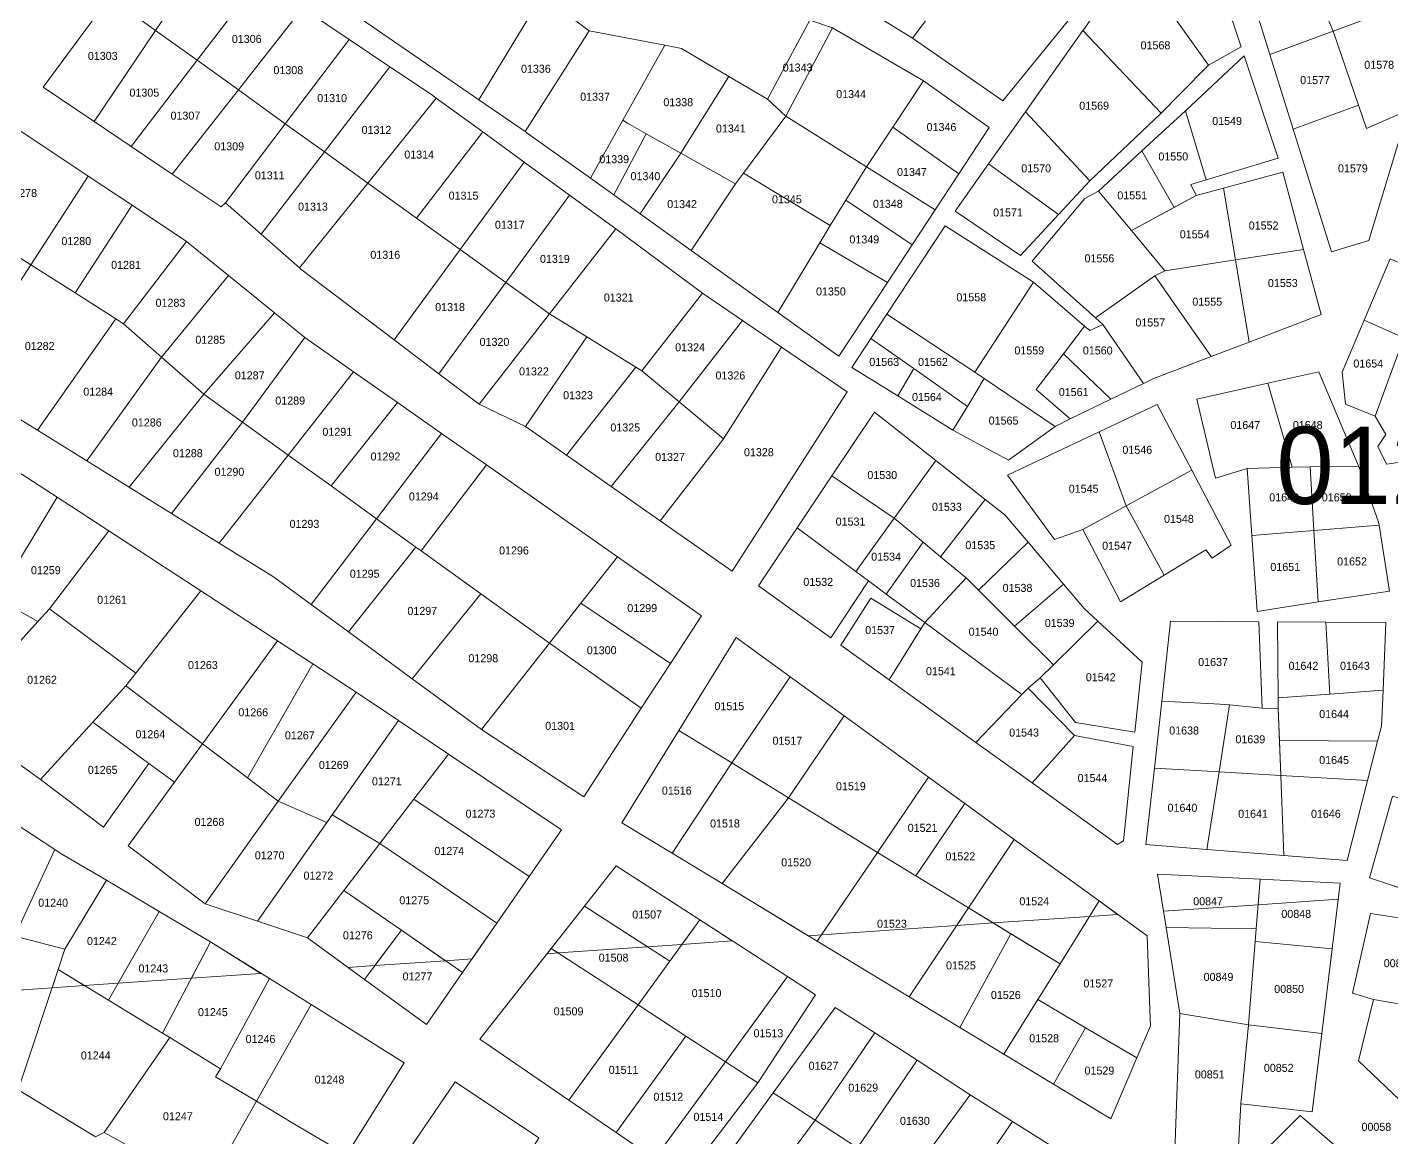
# Model space of a CAD drawing. Header units: metres. Extents: x 245225 to 248406, y 1633796 to 1637634.
# Drawn here: x 246870.3 to 247126, y 1636206.3 to 1636414.3 of the extents above; entities that cross this region are included whole.
import ezdxf
from ezdxf.enums import TextEntityAlignment as Align

# ---------------------------------------------------------------- set-up
doc = ezdxf.new("R2010")
doc.units = ezdxf.units.M
doc.header["$MEASUREMENT"] = 0
doc.layers.add('historique_numero_parcelle', color=7, linetype='Continuous')
doc.layers.add('limites_sections', color=7, linetype='Continuous')
doc.layers.add('LIMITES_PARCELLES', color=7, linetype='Continuous', lineweight=0, true_color=0xffffff)
doc.styles.add('Style-FANCY', font='FANCY.shx')

msp = doc.modelspace()

# ---------------------------------------------------------------- linework, layer by layer
at = {"layer": 'limites_parcelles', "flags": 128}
for points in [[(246966.765, 1636420.347), (246954.945, 1636400.766), (246925.955, 1636420.751), (246932.446, 1636430.284), (246939.62, 1636440.821), (246966.765, 1636420.347)], [(247060.035, 1636435.241), (247064.883, 1636431.321), (247072.887, 1636424.851), (247053.122, 1636400.57), (247036.215, 1636412.31), (247045.588, 1636424.819), (247055.9, 1636438.583), (247060.035, 1636435.241)], [(247032.655, 1636433.83), (247045.588, 1636424.819), (247036.215, 1636412.31), (247023.882, 1636419.948), (247031.518, 1636434.623), (247032.655, 1636433.83)], [(247084.282, 1636417.53), (247091.659, 1636407.252), (247086.358, 1636401.888), (247082.769, 1636398.256), (247068.139, 1636413.725), (247068.468, 1636414.189), (247077.279, 1636427.286), (247084.282, 1636417.53)], [(247084.282, 1636417.53), (247090.99, 1636423.815), (247096.249, 1636415.379), (247097.807, 1636410.692), (247091.659, 1636407.252), (247084.282, 1636417.53)], [(247115.002, 1636413.621), (247103.161, 1636409.264), (247100.472, 1636417.886), (247109.711, 1636422.395), (247111.119, 1636423.082), (247115.002, 1636413.621)], [(246975.573, 1636413.704), (246970.138, 1636405.135), (246963.588, 1636394.808), (246954.945, 1636400.766), (246966.765, 1636420.347), (246975.573, 1636413.704)], [(247131.082, 1636405.279), (247129.117, 1636398.816), (247121.306, 1636395.367), (247119.79, 1636399.755), (247115.002, 1636413.621), (247126.386, 1636417.81), (247131.082, 1636405.279)], [(246981.928, 1636396.973), (246975.832, 1636386.058), (246964.196, 1636394.389), (246963.588, 1636394.808), (246970.138, 1636405.135), (246975.573, 1636413.704), (246989.759, 1636410.996), (246981.928, 1636396.973)], [(247038.279, 1636404.311), (247032.507, 1636395.617), (247027.563, 1636388.171), (247012.482, 1636397.696), (247021.213, 1636414.233), (247038.279, 1636404.311)], [(247001.785, 1636405.155), (246992.799, 1636390.75), (246986.289, 1636394.41), (246982.787, 1636396.378), (246981.928, 1636396.973), (246989.759, 1636410.996), (246992.903, 1636410.396), (247001.785, 1636405.155)], [(246946.932, 1636401.081), (246934.119, 1636385.147), (246926.008, 1636390.985), (246938.27, 1636406.948), (246946.045, 1636401.727), (246946.932, 1636401.081)], [(247009.042, 1636400.871), (247012.482, 1636397.696), (247004.545, 1636387.038), (247003.028, 1636385.001), (246992.799, 1636390.75), (247001.785, 1636405.155), (247009.042, 1636400.871)], [(246918.65, 1636396.282), (246907.416, 1636381.486), (246906.622, 1636380.692), (246897.478, 1636386.843), (246909.859, 1636402.609), (246918.65, 1636396.282)], [(247129.117, 1636398.816), (247121.702, 1636374.422), (247114.691, 1636372.305), (247107.532, 1636395.254), (247119.79, 1636399.755), (247121.306, 1636395.367), (247129.117, 1636398.816)], [(246986.289, 1636394.41), (246980.199, 1636382.932), (246975.832, 1636386.058), (246981.928, 1636396.973), (246982.787, 1636396.378), (246986.289, 1636394.41)], [(247027.563, 1636388.171), (247023.718, 1636381.971), (247020.755, 1636377.196), (247004.545, 1636387.038), (247012.482, 1636397.696), (247027.563, 1636388.171)], [(247085.224, 1636380.584), (247079.203, 1636391.188), (247087.329, 1636398.686), (247091.243, 1636385.781), (247088.378, 1636384.921), (247089.331, 1636382.805), (247085.224, 1636380.584)], [(247020.755, 1636377.196), (247018.8, 1636373.952), (247010.943, 1636360.922), (246994.719, 1636372.537), (247003.028, 1636385.001), (247004.545, 1636387.038), (247020.755, 1636377.196)], [(246943.218, 1636378.598), (246951.431, 1636372.685), (246939.049, 1636355.787), (246921.571, 1636369.051), (246921.339, 1636369.254), (246934.119, 1636385.147), (246943.218, 1636378.598)], [(247096.744, 1636370.761), (247083.51, 1636368.729), (247077.215, 1636376.254), (247089.331, 1636382.805), (247094.511, 1636384.203), (247096.744, 1636370.761)], [(247036.124, 1636373.587), (247031.493, 1636366.543), (247018.8, 1636373.952), (247020.755, 1636377.196), (247023.718, 1636381.971), (247036.124, 1636373.587)], [(247081.605, 1636367.776), (247070.48, 1636359.919), (247058.639, 1636370.528), (247068.482, 1636382.276), (247071.031, 1636383.647), (247077.215, 1636376.254), (247083.51, 1636368.729), (247081.605, 1636367.776)], [(246879.273, 1636364.565), (246889.951, 1636380.987), (246900.14, 1636374.21), (246888.331, 1636358.807), (246886.884, 1636359.727), (246879.273, 1636364.565)], [(246996.845, 1636364.553), (246985.468, 1636350.001), (246984.376, 1636350.673), (246975.149, 1636356.351), (246968.154, 1636360.649), (246980.573, 1636376.591), (246996.845, 1636364.553)], [(246959.967, 1636366.541), (246953.121, 1636357.198), (246947.428, 1636349.428), (246939.049, 1636355.787), (246951.431, 1636372.685), (246959.967, 1636366.541)], [(246879.273, 1636364.565), (246886.884, 1636359.727), (246872.212, 1636338.842), (246856.969, 1636348.315), (246870.955, 1636369.853), (246879.273, 1636364.565)], [(247092.169, 1636352.648), (247081.605, 1636367.776), (247083.51, 1636368.729), (247096.744, 1636370.761), (247099.3, 1636355.378), (247092.169, 1636352.648)], [(247139.457, 1636351.173), (247128.298, 1636356.155), (247120.855, 1636359.478), (247125.712, 1636370.934), (247144.721, 1636362.912), (247139.457, 1636351.173)], [(246968.154, 1636360.649), (246954.96, 1636343.712), (246947.428, 1636349.428), (246953.121, 1636357.198), (246959.967, 1636366.541), (246968.154, 1636360.649)], [(247068.442, 1636358.363), (247064.476, 1636353.173), (247059.38, 1636346.504), (247065.759, 1636340.957), (247062.912, 1636339.576), (247049.656, 1636348.545), (247047.903, 1636349.701), (247058.851, 1636366.612), (247068.442, 1636358.363)], [(247092.169, 1636352.648), (247081.247, 1636348.466), (247079.497, 1636347.617), (247071.868, 1636358.675), (247070.48, 1636359.919), (247081.605, 1636367.776), (247092.169, 1636352.648)], [(246888.331, 1636358.807), (246895.441, 1636352.57), (246881.443, 1636333.105), (246872.212, 1636338.842), (246886.884, 1636359.727), (246888.331, 1636358.807)], [(246992.496, 1636344.145), (247004.336, 1636359.437), (247011.657, 1636354.437), (247005.449, 1636344.624), (247000.779, 1636337.243), (246992.496, 1636344.145)], [(247047.903, 1636349.701), (247049.656, 1636348.545), (247046.488, 1636343.323), (247036.419, 1636350.385), (247028.399, 1636356.01), (247031.413, 1636360.573), (247047.903, 1636349.701)], [(247073.374, 1636344.648), (247064.476, 1636353.173), (247068.442, 1636358.363), (247069.434, 1636357.51), (247071.868, 1636358.675), (247079.497, 1636347.617), (247073.374, 1636344.648)], [(247128.298, 1636356.155), (247122.893, 1636341.481), (247117.37, 1636343.758), (247116.709, 1636349.702), (247120.855, 1636359.478), (247128.298, 1636356.155)], [(246931.444, 1636349.811), (246919.202, 1636334.2), (246910.61, 1636340.391), (246922.336, 1636356.217), (246922.497, 1636356.086), (246931.444, 1636349.811)], [(247139.457, 1636351.173), (247131.492, 1636333.411), (247125.01, 1636332.485), (247123.422, 1636335.792), (247124.877, 1636338.041), (247122.893, 1636341.481), (247128.298, 1636356.155), (247139.457, 1636351.173)], [(247011.054, 1636325.912), (247002.401, 1636312.43), (246988.914, 1636321.867), (246998.561, 1636334.369), (247000.779, 1636337.243), (247005.449, 1636344.624), (247011.657, 1636354.437), (247023.965, 1636346.032), (247016.968, 1636335.128), (247011.054, 1636325.912)], [(246992.496, 1636344.145), (246979.724, 1636328.296), (246971.356, 1636334.151), (246984.376, 1636350.673), (246985.468, 1636350.001), (246992.496, 1636344.145)], [(247062.912, 1636339.576), (247054.196, 1636333.245), (247043.782, 1636338.862), (247046.488, 1636343.323), (247049.656, 1636348.545), (247062.912, 1636339.576)], [(247119.837, 1636332.066), (247110.722, 1636332.018), (247107.341, 1636331.924), (247102.817, 1636347.665), (247112.336, 1636349.789), (247119.744, 1636332.326), (247119.837, 1636332.066)], [(247107.341, 1636331.924), (247098.895, 1636331.691), (247092.968, 1636329.892), (247089.512, 1636344.695), (247102.817, 1636347.665), (247107.341, 1636331.924)], [(246979.724, 1636328.296), (246992.496, 1636344.145), (247000.779, 1636337.243), (246998.561, 1636334.369), (246988.914, 1636321.867), (246979.724, 1636328.296)], [(246956.347, 1636332.343), (246944.085, 1636316.269), (246943.111, 1636316.97), (246935.763, 1636322.266), (246947.923, 1636338.252), (246956.347, 1636332.343)], [(247068.098, 1636320.261), (247062.806, 1636318.356), (247053.973, 1636330.402), (247060.869, 1636333.654), (247071.193, 1636338.522), (247076.227, 1636324.665), (247068.098, 1636320.261)], [(246927.239, 1636328.408), (246935.763, 1636322.266), (246923.518, 1636306.168), (246916.412, 1636311.371), (246906.251, 1636317.686), (246919.202, 1636334.2), (246927.239, 1636328.408)], [(247049.844, 1636325.879), (247041.442, 1636315.154), (247038.188, 1636317.853), (247032.75, 1636322.364), (247040.545, 1636333.186), (247049.844, 1636325.879)], [(246875.899, 1636326.288), (246864.437, 1636307.378), (246859.89, 1636309.909), (246855.417, 1636312.399), (246863.241, 1636322.828), (246869.14, 1636330.691), (246875.899, 1636326.288)], [(246980.933, 1636315.099), (246974.062, 1636306.42), (246968.138, 1636298.936), (246955.325, 1636308.169), (246944.085, 1636316.269), (246956.347, 1636332.343), (246980.933, 1636315.099)], [(247083.364, 1636311.696), (247076.227, 1636324.665), (247088.545, 1636331.338), (247095.932, 1636317.298), (247092.333, 1636314.864), (247091.169, 1636316.451), (247083.364, 1636311.696)], [(247111.435, 1636320.076), (247099.787, 1636319.151), (247098.895, 1636331.691), (247107.341, 1636331.924), (247110.722, 1636332.018), (247111.435, 1636320.076)], [(247123.646, 1636321.046), (247111.435, 1636320.076), (247110.722, 1636332.018), (247119.837, 1636332.066), (247123.554, 1636321.637), (247123.646, 1636321.046)], [(246864.437, 1636307.378), (246875.899, 1636326.288), (246885.568, 1636319.99), (246874.467, 1636305.414), (246872.291, 1636303.006), (246864.437, 1636307.378)], [(247057.851, 1636317.866), (247048.546, 1636308.881), (247046.23, 1636311.182), (247041.442, 1636315.154), (247049.844, 1636325.879), (247053.493, 1636323.013), (247057.851, 1636317.866)], [(247025.567, 1636312.391), (247027.928, 1636310.64), (247020.896, 1636299.931), (247007.352, 1636309.682), (247014.587, 1636320.535), (247025.567, 1636312.391)], [(247038.188, 1636317.853), (247031.265, 1636308.164), (247029.668, 1636309.349), (247027.928, 1636310.64), (247025.567, 1636312.391), (247032.75, 1636322.364), (247038.188, 1636317.853)], [(247031.265, 1636308.164), (247038.188, 1636317.853), (247041.442, 1636315.154), (247046.23, 1636311.182), (247038.501, 1636302.797), (247031.265, 1636308.164)], [(246944.085, 1636316.269), (246955.325, 1636308.169), (246942.457, 1636292.301), (246930.497, 1636301.058), (246943.111, 1636316.97), (246944.085, 1636316.269)], [(246864.437, 1636307.378), (246872.291, 1636303.006), (246856.298, 1636285.3), (246848.969, 1636290.593), (246848.091, 1636291.056), (246859.89, 1636309.909), (246864.437, 1636307.378)], [(247048.546, 1636308.881), (247055.309, 1636302.161), (247062.608, 1636294.911), (247060.094, 1636292.449), (247057.872, 1636290.544), (247056.684, 1636289.309), (247038.501, 1636302.797), (247046.23, 1636311.182), (247048.546, 1636308.881)], [(247070.931, 1636303.061), (247062.608, 1636294.911), (247055.309, 1636302.161), (247064.48, 1636310.038), (247068.415, 1636305.392), (247070.931, 1636303.061)], [(246917.181, 1636299.397), (246903.135, 1636280.103), (246888.754, 1636290.968), (246890.616, 1636293.317), (246902.838, 1636308.74), (246917.181, 1636299.397)], [(246890.616, 1636293.317), (246888.754, 1636290.968), (246882.583, 1636284.179), (246872.78, 1636273.396), (246856.298, 1636285.3), (246872.291, 1636303.006), (246874.467, 1636305.414), (246890.616, 1636293.317)], [(247060.094, 1636292.449), (247062.608, 1636294.911), (247070.931, 1636303.061), (247079.21, 1636295.391), (247077.844, 1636282.286), (247066.762, 1636284.088), (247060.094, 1636292.449)], [(247101.118, 1636302.959), (247101.757, 1636286.787), (247095.619, 1636287.422), (247093.825, 1636287.514), (247082.899, 1636288.072), (247084.545, 1636303.071), (247094.082, 1636303.007), (247101.118, 1636302.959)], [(246931.916, 1636289.799), (246917.342, 1636269.368), (246913.366, 1636272.373), (246911.595, 1636273.711), (246923.819, 1636295.074), (246931.916, 1636289.799)], [(246903.135, 1636280.103), (246897.894, 1636272.904), (246893.107, 1636276.429), (246882.583, 1636284.179), (246888.754, 1636290.968), (246903.135, 1636280.103)], [(247066.55, 1636281.654), (247058.598, 1636272.785), (247048.076, 1636280.361), (247056.684, 1636289.309), (247057.872, 1636290.544), (247066.55, 1636281.654)], [(247123.358, 1636280.6), (247104.954, 1636280.733), (247104.721, 1636286.681), (247104.708, 1636288.71), (247114.435, 1636289.422), (247124.377, 1636290.151), (247124.084, 1636283.431), (247123.358, 1636280.6)], [(247093.825, 1636287.514), (247095.619, 1636287.422), (247093.642, 1636274.84), (247081.526, 1636275.559), (247082.899, 1636288.072), (247093.825, 1636287.514)], [(247101.757, 1636286.787), (247104.721, 1636286.681), (247105.211, 1636274.154), (247093.642, 1636274.84), (247095.619, 1636287.422), (247101.757, 1636286.787)], [(246936.393, 1636261.447), (246927.434, 1636266.782), (246939.845, 1636284.473), (246949.247, 1636278.157), (246942.756, 1636269.72), (246936.393, 1636261.447)], [(247058.598, 1636272.785), (247066.55, 1636281.654), (247077.562, 1636279.584), (247075.718, 1636261.894), (247074.606, 1636261.259), (247058.598, 1636272.785)], [(246911.595, 1636273.711), (246913.366, 1636272.373), (246917.342, 1636269.368), (246903.606, 1636250.111), (246889.215, 1636260.981), (246897.894, 1636272.904), (246903.135, 1636280.103), (246911.595, 1636273.711)], [(247045.977, 1636268.925), (247036.805, 1636255.362), (247034.778, 1636256.598), (247029.639, 1636259.755), (247039.216, 1636273.832), (247045.977, 1636268.925)], [(246964.327, 1636255.207), (246958.278, 1636246.466), (246947.147, 1636254.085), (246936.393, 1636261.447), (246942.756, 1636269.72), (246964.327, 1636255.207)], [(246936.393, 1636261.447), (246929.618, 1636252.641), (246922.788, 1636243.761), (246913.452, 1636246.852), (246927.434, 1636266.782), (246936.393, 1636261.447)], [(246854.91, 1636248.218), (246867.844, 1636265.322), (246875.464, 1636260.309), (246867.94, 1636244.07), (246859.862, 1636246.2), (246854.91, 1636248.218)], [(246958.278, 1636246.466), (246951.888, 1636237.233), (246940.43, 1636245.16), (246929.618, 1636252.641), (246936.393, 1636261.447), (246947.147, 1636254.085), (246958.278, 1636246.466)], [(246885.113, 1636254.533), (246877.324, 1636241.596), (246867.94, 1636244.07), (246875.464, 1636260.309), (246876.486, 1636259.636), (246885.113, 1636254.533)], [(247036.805, 1636255.362), (247046.677, 1636249.34), (247035.567, 1636232.697), (247018.331, 1636243.136), (247029.639, 1636259.755), (247034.778, 1636256.598), (247036.805, 1636255.362)], [(246895.019, 1636248.673), (246885.508, 1636232.057), (246876.06, 1636237.783), (246877.324, 1636241.596), (246885.113, 1636254.533), (246895.019, 1636248.673)], [(247114.836, 1636241.688), (247100.415, 1636243.035), (247100.608, 1636245.423), (247101.365, 1636254.741), (247116.358, 1636254.01), (247114.836, 1636241.688)], [(247080.798, 1636227.287), (247078.216, 1636221.244), (247068.619, 1636226.898), (247059.675, 1636232.168), (247063.84, 1636238.872), (247071.156, 1636250.651), (247080.163, 1636244.114), (247080.75, 1636228.558), (247080.798, 1636227.287)], [(247135.394, 1636246.139), (247131.622, 1636230.643), (247122.575, 1636232.16), (247118.686, 1636233.35), (247122.02, 1636248.273), (247134.72, 1636246.368), (247135.394, 1636246.139)], [(246867.94, 1636244.07), (246877.324, 1636241.596), (246876.06, 1636237.783), (246868.587, 1636215.238), (246852.277, 1636225.108), (246852.066, 1636225.232), (246859.862, 1636246.2), (246867.94, 1636244.07)], [(247012.77, 1636236.478), (247001.124, 1636220.536), (246993.733, 1636225.342), (246984.752, 1636231.183), (246990.695, 1636239.374), (246996.309, 1636247.111), (247012.77, 1636236.478)], [(247045.07, 1636226.942), (247054.594, 1636244.511), (247063.84, 1636238.872), (247059.675, 1636232.168), (247053.324, 1636221.944), (247045.07, 1636226.942)], [(247100.608, 1636245.423), (247100.415, 1636243.035), (247099.151, 1636227.468), (247086.301, 1636229.562), (247083.704, 1636245.674), (247100.608, 1636245.423)], [(246915.67, 1636236.099), (246906.534, 1636219.212), (246897.009, 1636225.086), (246895.658, 1636225.905), (246904.664, 1636242.968), (246915.67, 1636236.099)], [(246885.508, 1636232.057), (246895.658, 1636225.905), (246897.009, 1636225.086), (246884.688, 1636207.249), (246883.101, 1636206.455), (246868.587, 1636215.238), (246876.06, 1636237.783), (246885.508, 1636232.057)], [(246923.472, 1636231.23), (246913.23, 1636213.114), (246905.542, 1636217.693), (246906.534, 1636219.212), (246915.67, 1636236.099), (246923.472, 1636231.23)], [(246930.103, 1636203.064), (246920.088, 1636209.029), (246913.23, 1636213.114), (246923.472, 1636231.23), (246940.912, 1636220.346), (246930.103, 1636203.064)], [(247131.622, 1636230.643), (247132.974, 1636230.417), (247140.99, 1636223.052), (247130.116, 1636210.887), (247119.797, 1636220.73), (247122.575, 1636232.16), (247131.622, 1636230.643)], [(247097.731, 1636212.629), (247097.233, 1636203.548), (247085.348, 1636203.739), (247085.732, 1636214.125), (247086.301, 1636229.562), (247099.151, 1636227.468), (247097.731, 1636212.629)], [(246913.23, 1636213.114), (246903.285, 1636195.523), (246894.742, 1636200.502), (246895.007, 1636201.56), (246884.688, 1636207.249), (246897.009, 1636225.086), (246906.534, 1636219.212), (246905.542, 1636217.693), (246913.23, 1636213.114)], [(246966.155, 1636206.271), (246956.384, 1636190.237), (246955.325, 1636188.544), (246937.833, 1636198.146), (246950.506, 1636216.769), (246966.155, 1636206.271)], [(246930.103, 1636203.064), (246919.481, 1636186.082), (246910.866, 1636191.104), (246903.285, 1636195.523), (246913.23, 1636213.114), (246920.088, 1636209.029), (246930.103, 1636203.064)], [(247025.915, 1636204.414), (247035.234, 1636198.354), (247021.283, 1636179.44), (247004.299, 1636191.069), (247017.977, 1636209.577), (247025.915, 1636204.414)]]:
    msp.add_lwpolyline(points, close=True, dxfattribs=at)
at = {"layer": 'limites_parcelles', "color": 0, "flags": 128}
for points in [[(246966.765464, 1636420.346521), (246954.944781, 1636400.76623), (246925.955445, 1636420.750863), (246932.446203, 1636430.284202), (246939.620284, 1636440.821175), (246966.765464, 1636420.346521)], [(247084.281607, 1636417.529837), (247090.990248, 1636423.814986), (247096.249323, 1636415.379289), (247097.807346, 1636410.692017), (247091.659168, 1636407.252243), (247084.281607, 1636417.529837)], [(247115.002004, 1636413.621291), (247103.161491, 1636409.264296), (247100.472047, 1636417.885778), (247109.710662, 1636422.394597), (247111.119311, 1636423.082075), (247115.002004, 1636413.621291)], [(246975.572623, 1636413.703591), (246970.137861, 1636405.135245), (246963.587524, 1636394.808106), (246954.944781, 1636400.76623), (246966.765464, 1636420.346521), (246975.572623, 1636413.703591)], [(247001.784507, 1636405.154669), (246992.798956, 1636390.750389), (246986.28909, 1636394.40953), (246982.787318, 1636396.377846), (246981.927539, 1636396.973083), (246989.758566, 1636410.99635), (246992.902866, 1636410.396293), (247001.784507, 1636405.154669)], [(246946.932125, 1636401.081009), (246934.119063, 1636385.146816), (246926.007725, 1636390.985354), (246938.269557, 1636406.947528), (246946.045064, 1636401.726762), (246946.932125, 1636401.081009)], [(247009.042482, 1636400.871274), (247012.482072, 1636397.696267), (247004.544869, 1636387.037706), (247003.027983, 1636385.00074), (246992.798956, 1636390.750389), (247001.784507, 1636405.154669), (247009.042482, 1636400.871274)], [(247129.11719, 1636398.816287), (247121.70229, 1636374.421707), (247114.690818, 1636372.305036), (247107.531899, 1636395.254194), (247119.790424, 1636399.75508), (247121.305789, 1636395.366915), (247129.11719, 1636398.816287)], [(246943.217614, 1636378.597683), (246951.431435, 1636372.685378), (246939.04923, 1636355.786586), (246921.571057, 1636369.050655), (246921.339404, 1636369.254163), (246934.119063, 1636385.146816), (246943.217614, 1636378.597683)], [(247096.744135, 1636370.760586), (247083.509985, 1636368.728832), (247077.214992, 1636376.254425), (247089.33083, 1636382.804694), (247094.510586, 1636384.203078), (247096.744135, 1636370.760586)], [(247081.604981, 1636367.776331), (247070.480049, 1636359.918514), (247058.639102, 1636370.528003), (247068.481621, 1636382.275526), (247071.031142, 1636383.647148), (247077.214992, 1636376.254425), (247083.509985, 1636368.728832), (247081.604981, 1636367.776331)], [(246996.845166, 1636364.552729), (246985.46806, 1636350.000616), (246984.37589, 1636350.672721), (246975.149289, 1636356.350629), (246968.153609, 1636360.648764), (246980.573258, 1636376.591295), (246996.845166, 1636364.552729)], [(246959.967217, 1636366.541326), (246953.121432, 1636357.198001), (246947.428261, 1636349.427796), (246939.04923, 1636355.786586), (246951.431435, 1636372.685378), (246959.967217, 1636366.541326)], [(246879.27315, 1636364.564825), (246886.883979, 1636359.726714), (246872.211528, 1636338.841699), (246856.968595, 1636348.315161), (246870.954844, 1636369.85267), (246879.27315, 1636364.564825)], [(247139.456843, 1636351.173047), (247128.298015, 1636356.155191), (247120.854832, 1636359.478391), (247125.711835, 1636370.933554), (247144.721086, 1636362.912309), (247139.456843, 1636351.173047)], [(247068.442466, 1636358.363302), (247064.476151, 1636353.172857), (247059.379936, 1636346.503788), (247065.759208, 1636340.956595), (247062.911756, 1636339.576012), (247049.656105, 1636348.545405), (247047.903112, 1636349.701147), (247058.850769, 1636366.612162), (247068.442466, 1636358.363302)], [(247092.1694, 1636352.647746), (247081.247418, 1636348.46603), (247079.496982, 1636347.617334), (247071.868295, 1636358.674646), (247070.480049, 1636359.918514), (247081.604981, 1636367.776331), (247092.1694, 1636352.647746)], [(246992.49571, 1636344.1451), (247004.335507, 1636359.437374), (247011.656832, 1636354.437445), (247005.448576, 1636344.624319), (247000.779021, 1636337.243353), (246992.49571, 1636344.1451)], [(247047.903112, 1636349.701147), (247049.656105, 1636348.545405), (247046.488177, 1636343.322606), (247036.419381, 1636350.384942), (247028.399244, 1636356.010331), (247031.413164, 1636360.572906), (247047.903112, 1636349.701147)], [(247073.373641, 1636344.648441), (247064.476151, 1636353.172857), (247068.442466, 1636358.363302), (247069.434123, 1636357.510477), (247071.868295, 1636358.674646), (247079.496982, 1636347.617334), (247073.373641, 1636344.648441)], [(247128.298015, 1636356.155191), (247122.892918, 1636341.481016), (247117.369862, 1636343.758098), (247116.70947, 1636349.701623), (247120.854832, 1636359.478391), (247128.298015, 1636356.155191)], [(247139.456843, 1636351.173047), (247131.491893, 1636333.411208), (247125.009589, 1636332.485165), (247123.422086, 1636335.792463), (247124.877297, 1636338.041426), (247122.892918, 1636341.481016), (247128.298015, 1636356.155191), (247139.456843, 1636351.173047)], [(247011.053636, 1636325.912291), (247002.401427, 1636312.429708), (246988.913523, 1636321.866637), (246998.561238, 1636334.369287), (247000.779021, 1636337.243353), (247005.448576, 1636344.624319), (247011.656832, 1636354.437445), (247023.965012, 1636346.031859), (247016.967517, 1636335.127787), (247011.053636, 1636325.912291)], [(246992.49571, 1636344.1451), (246979.724194, 1636328.296031), (246971.355525, 1636334.151244), (246984.37589, 1636350.672721), (246985.46806, 1636350.000616), (246992.49571, 1636344.1451)], [(247062.911756, 1636339.576012), (247054.195505, 1636333.244882), (247043.782343, 1636338.861636), (247046.488177, 1636343.322606), (247049.656105, 1636348.545405), (247062.911756, 1636339.576012)], [(246979.724194, 1636328.296031), (246992.49571, 1636344.1451), (247000.779021, 1636337.243353), (246998.561238, 1636334.369287), (246988.913523, 1636321.866637), (246979.724194, 1636328.296031)], [(247068.0976, 1636320.26139), (247062.805923, 1636318.356387), (247053.972626, 1636330.40179), (247060.868537, 1636333.653708), (247071.193082, 1636338.522474), (247076.227203, 1636324.66508), (247068.0976, 1636320.26139)], [(247049.844435, 1636325.879455), (247041.441918, 1636315.153718), (247038.187579, 1636317.853235), (247032.750126, 1636322.363674), (247040.545483, 1636333.185774), (247049.844435, 1636325.879455)], [(246980.932666, 1636315.098555), (246974.062162, 1636306.419643), (246968.137817, 1636298.935931), (246955.325466, 1636308.168611), (246944.084549, 1636316.268903), (246956.346906, 1636332.343337), (246980.932666, 1636315.098555)], [(247083.364097, 1636311.695887), (247076.227203, 1636324.66508), (247088.54549, 1636331.337721), (247095.931822, 1636317.298051), (247092.333482, 1636314.86388), (247091.169313, 1636316.451383), (247083.364097, 1636311.695887)], [(247038.187579, 1636317.853235), (247031.265262, 1636308.164125), (247029.667825, 1636309.349062), (247027.928093, 1636310.639551), (247025.566732, 1636312.391147), (247032.750126, 1636322.363674), (247038.187579, 1636317.853235)], [(247031.265262, 1636308.164125), (247038.187579, 1636317.853235), (247041.441918, 1636315.153718), (247046.230118, 1636311.181842), (247038.500709, 1636302.797057), (247031.265262, 1636308.164125)], [(246944.084549, 1636316.268903), (246955.325466, 1636308.168611), (246942.457417, 1636292.30059), (246930.49741, 1636301.057747), (246943.111177, 1636316.970323), (246944.084549, 1636316.268903)], [(246917.180951, 1636299.397402), (246903.134873, 1636280.102526), (246888.754213, 1636290.967635), (246890.616065, 1636293.317181), (246902.837848, 1636308.74034), (246917.180951, 1636299.397402)], [(246931.916286, 1636289.798968), (246917.342371, 1636269.368247), (246913.365552, 1636272.372878), (246911.594718, 1636273.710807), (246923.818735, 1636295.073623), (246931.916286, 1636289.798968)], [(246903.134873, 1636280.102526), (246897.894271, 1636272.903594), (246893.107089, 1636276.429096), (246882.58312, 1636284.179433), (246888.754213, 1636290.967635), (246903.134873, 1636280.102526)], [(247066.550159, 1636281.654283), (247058.598059, 1636272.785168), (247048.076041, 1636280.36102), (247056.683808, 1636289.309305), (247057.871808, 1636290.544301), (247066.550159, 1636281.654283)], [(247058.598059, 1636272.785168), (247066.550159, 1636281.654283), (247077.562017, 1636279.583678), (247075.717615, 1636261.89419), (247074.606363, 1636261.259189), (247058.598059, 1636272.785168)], [(246911.594718, 1636273.710807), (246913.365552, 1636272.372878), (246917.342371, 1636269.368247), (246903.605813, 1636250.111389), (246889.215322, 1636260.981459), (246897.894271, 1636272.903594), (246903.134873, 1636280.102526), (246911.594718, 1636273.710807)], [(247045.977209, 1636268.925013), (247036.80454, 1636255.362153), (247034.778047, 1636256.598191), (247029.638774, 1636259.755302), (247039.216309, 1636273.831893), (247045.977209, 1636268.925013)], [(246964.326742, 1636255.206896), (246958.27784, 1636246.466074), (246947.147087, 1636254.085339), (246936.392535, 1636261.447086), (246942.756349, 1636269.720044), (246964.326742, 1636255.206896)], [(247016.668668, 1636244.142639), (247019.131372, 1636244.31204), (247029.638774, 1636259.755302), (247012.982193, 1636269.987616), (247000.508872, 1636253.929182), (247016.668668, 1636244.142639)], [(247130.902962, 1636252.000386), (247136.987499, 1636252.418919), (247141.026939, 1636266.299394), (247126.176954, 1636270.269706), (247121.834582, 1636255.01501), (247130.902962, 1636252.000386)], [(246948.662377, 1636239.464743), (246953.671143, 1636239.809277), (246958.27784, 1636246.466074), (246947.147087, 1636254.085339), (246936.392535, 1636261.447086), (246929.618303, 1636252.640585), (246940.430071, 1636245.16035), (246948.662377, 1636239.464743)], [(247051.294106, 1636246.524393), (247069.364891, 1636247.767414), (247071.15604, 1636250.650892), (247055.255349, 1636262.191187), (247046.677163, 1636249.34045), (247051.294106, 1636246.524393)], [(247019.131372, 1636244.31204), (247044.484711, 1636246.056), (247046.677163, 1636249.34045), (247036.80454, 1636255.362153), (247034.778047, 1636256.598191), (247029.638774, 1636259.755302), (247019.131372, 1636244.31204)], [(246986.514604, 1636242.068455), (246992.972182, 1636242.512647), (246996.308606, 1636247.111164), (246980.672477, 1636257.211056), (246974.731375, 1636249.66475), (246986.514604, 1636242.068455)], [(246880.968774, 1636234.808355), (246887.333463, 1636235.246158), (246895.01895, 1636248.673235), (246885.112761, 1636254.533234), (246877.32419, 1636241.596286), (246876.06035, 1636237.783344), (246880.968774, 1636234.808355)], [(246930.416122, 1636238.209652), (246935.460041, 1636238.556604), (246940.430071, 1636245.16035), (246929.618303, 1636252.640585), (246922.788143, 1636243.761376), (246930.416122, 1636238.209652)], [(246854.961143, 1636233.019388), (246874.936728, 1636234.393433), (246876.06035, 1636237.783344), (246877.32419, 1636241.596286), (246867.94049, 1636244.070171), (246859.861655, 1636246.200046), (246854.961143, 1636233.019388)]]:
    msp.add_lwpolyline(points, close=True, dxfattribs=at)
at = {"layer": 'limites_parcelles', "color": 0}
for points in [[(246904.890894, 1636429.359212), (246894.353427, 1636413.770105), (246885.684627, 1636420.009903), (246896.654305, 1636434.889566)], [(246913.780311, 1636423.390525), (246902.138678, 1636408.166284), (246894.353427, 1636413.770105), (246904.890894, 1636429.359212)], [(246921.89854, 1636417.939642), (246909.859298, 1636402.608985), (246902.138678, 1636408.166284), (246913.780311, 1636423.390525)], [(246894.353427, 1636413.770105), (246882.817113, 1636396.703306), (246873.247493, 1636403.139731), (246885.684627, 1636420.009903)], [(246930.638861, 1636412.071063), (246918.649913, 1636396.281504), (246909.859298, 1636402.608985), (246921.89854, 1636417.939642)], [(247012.482072, 1636397.696267), (247009.042482, 1636400.871274), (247016.979998, 1636415.68797), (247021.213339, 1636414.232759)], [(246902.138678, 1636408.166284), (246889.787983, 1636392.014772), (246882.817113, 1636396.703306), (246894.353427, 1636413.770105)], [(246938.269557, 1636406.947528), (246926.007725, 1636390.985354), (246918.649913, 1636396.281504), (246930.638861, 1636412.071063)], [(247082.76915, 1636398.256391), (247069.434123, 1636385.556366), (247057.360033, 1636398.506801), (247068.139424, 1636413.724764)], [(247119.790424, 1636399.75508), (247107.531899, 1636395.254194), (247103.161491, 1636409.264296), (247115.002004, 1636413.621291)], [(246909.859298, 1636402.608985), (246897.477893, 1636386.84262), (246889.787983, 1636392.014772), (246902.138678, 1636408.166284)], [(247087.329116, 1636398.686068), (247098.373689, 1636408.988187), (247104.741284, 1636389.831439), (247091.242551, 1636385.78084)], [(247044.873172, 1636386.895521), (247032.506553, 1636395.616564), (247038.278999, 1636404.310864), (247050.582148, 1636395.579597)], [(246955.651653, 1636394.733459), (246943.217614, 1636378.597683), (246934.119063, 1636385.146816), (246946.932125, 1636401.081009)], [(247069.434123, 1636385.556366), (247063.561781, 1636379.25434), (247050.45968, 1636388.765126), (247057.360033, 1636398.506801)], [(246881.734723, 1636386.452673), (246870.954844, 1636369.85267), (246855.80657, 1636379.482242), (246867.785749, 1636395.731228)], [(246926.007725, 1636390.985354), (246914.159563, 1636375.561687), (246907.41582, 1636381.486096), (246918.649913, 1636396.281504)], [(246963.435003, 1636389.067419), (246951.431435, 1636372.685378), (246943.217614, 1636378.597683), (246955.651653, 1636394.733459)], [(246980.198616, 1636382.932205), (246986.28909, 1636394.40953), (246992.798956, 1636390.750389), (246985.147554, 1636379.389216)], [(247044.873172, 1636386.895521), (247040.448371, 1636380.164836), (247027.563352, 1636388.171248), (247032.506553, 1636395.616564)], [(246934.119063, 1636385.146816), (246921.339404, 1636369.254163), (246914.159563, 1636375.561687), (246926.007725, 1636390.985354)], [(246971.937091, 1636382.878159), (246959.967217, 1636366.541326), (246951.431435, 1636372.685378), (246963.435003, 1636389.067419)], [(247003.027983, 1636385.00074), (246994.718849, 1636372.537038), (246985.147554, 1636379.389216), (246992.798956, 1636390.750389)], [(247085.223528, 1636380.584135), (247077.214992, 1636376.254425), (247071.031142, 1636383.647148), (247079.202853, 1636391.187576)], [(246889.951368, 1636380.987139), (246879.27315, 1636364.564825), (246870.954844, 1636369.85267), (246881.734723, 1636386.452673)], [(247036.124245, 1636373.587293), (247023.717508, 1636381.971277), (247027.563352, 1636388.171248), (247040.448371, 1636380.164836)], [(247063.561781, 1636379.25434), (247056.416597, 1636371.586338), (247044.179219, 1636379.898593), (247050.45968, 1636388.765126)], [(247109.494959, 1636372.718138), (247096.744135, 1636370.760586), (247094.510586, 1636384.203078), (247105.615592, 1636387.201108)], [(246968.153609, 1636360.648764), (246959.967217, 1636366.541326), (246971.937091, 1636382.878159), (246980.573258, 1636376.591295)], [(246870.954844, 1636369.85267), (246856.968595, 1636348.315161), (246840.414307, 1636358.603628), (246855.80657, 1636379.482242)], [(247058.850769, 1636366.612162), (247047.903112, 1636349.701147), (247031.413164, 1636360.572906), (247042.345413, 1636377.122515)], [(246908.016881, 1636367.824448), (246895.4413, 1636352.569726), (246888.330879, 1636358.806938), (246900.139764, 1636374.21004)], [(247031.493366, 1636366.543138), (247022.403967, 1636352.717011), (247010.943099, 1636360.92195), (247018.79972, 1636373.952444)], [(247099.300064, 1636355.377874), (247096.744135, 1636370.760586), (247109.494959, 1636372.718138), (247112.759356, 1636360.531054)], [(246916.645459, 1636360.829683), (246903.412159, 1636345.577744), (246895.4413, 1636352.569726), (246908.016881, 1636367.824448)], [(247004.335507, 1636359.437374), (246992.49571, 1636344.1451), (246985.46806, 1636350.000616), (246996.845166, 1636364.552729)], [(246922.335997, 1636356.216644), (246910.609811, 1636340.39106), (246903.412159, 1636345.577744), (246916.645459, 1636360.829683)], [(246975.149289, 1636356.350629), (246963.669536, 1636339.528813), (246954.959644, 1636343.71228), (246968.153609, 1636360.648764)], [(246984.37589, 1636350.672721), (246971.355525, 1636334.151244), (246963.669536, 1636339.528813), (246975.149289, 1636356.350629)], [(247036.419381, 1636350.384942), (247033.419978, 1636345.280429), (247024.827308, 1636350.603013), (247028.399244, 1636356.010331)], [(247073.373641, 1636344.648441), (247065.759208, 1636340.956595), (247059.379936, 1636346.503788), (247064.476151, 1636353.172857)], [(246903.412159, 1636345.577744), (246889.36284, 1636328.182183), (246881.442519, 1636333.104652), (246895.4413, 1636352.569726)], [(246939.675736, 1636344.03672), (246927.239087, 1636328.407874), (246919.201628, 1636334.19973), (246931.44393, 1636349.810619)], [(247033.419978, 1636345.280429), (247036.419381, 1636350.384942), (247046.488177, 1636343.322606), (247043.782343, 1636338.861636)], [(246910.609811, 1636340.39106), (246897.309411, 1636323.243401), (246889.36284, 1636328.182183), (246903.412159, 1636345.577744)], [(246947.922932, 1636338.252026), (246935.762788, 1636322.265629), (246927.239087, 1636328.407874), (246939.675736, 1636344.03672)], [(247088.54549, 1636331.337721), (247076.227203, 1636324.66508), (247071.193082, 1636338.522474), (247082.067628, 1636343.650604)], [(246897.309411, 1636323.243401), (246910.609811, 1636340.39106), (246919.201628, 1636334.19973), (246906.251318, 1636317.686018)], [(247040.545483, 1636333.185774), (247032.750126, 1636322.363674), (247021.097486, 1636330.300547), (247029.045022, 1636342.221851)], [(247032.750126, 1636322.363674), (247025.566732, 1636312.391147), (247014.587361, 1636320.53536), (247021.097486, 1636330.300547)], [(247083.364097, 1636311.695887), (247075.188447, 1636306.714697), (247068.0976, 1636320.26139), (247076.227203, 1636324.66508)], [(246902.837848, 1636308.74034), (246890.616065, 1636293.317181), (246874.466685, 1636305.413914), (246885.567615, 1636319.989978)], [(246943.111177, 1636316.970323), (246930.49741, 1636301.057747), (246923.518068, 1636306.168045), (246935.762788, 1636322.265629)], [(247112.235451, 1636306.674801), (247100.800165, 1636304.915526), (247099.787378, 1636319.150808), (247111.43538, 1636320.075997)], [(247112.235451, 1636306.674801), (247111.43538, 1636320.075997), (247123.646468, 1636321.045911), (247125.565215, 1636308.725534)], [(247064.480461, 1636310.038001), (247055.309489, 1636302.161455), (247048.545686, 1636308.881318), (247057.851302, 1636317.86605)], [(246990.81874, 1636295.157378), (246974.062162, 1636306.419643), (246980.932666, 1636315.098555), (246996.64616, 1636304.076899)], [(246968.137817, 1636298.935931), (246955.437791, 1636282.796315), (246942.457417, 1636292.30059), (246955.325466, 1636308.168611)], [(247037.762735, 1636301.617994), (247031.795014, 1636292.08336), (247022.744589, 1636298.599666), (247028.411341, 1636307.398176)], [(246990.81874, 1636295.157378), (246985.335768, 1636286.765073), (246968.137817, 1636298.935931), (246974.062162, 1636306.419643)], [(247056.683808, 1636289.309305), (247048.076041, 1636280.36102), (247031.795014, 1636292.08336), (247038.500709, 1636302.797057)], [(247113.671436, 1636302.874757), (247114.435001, 1636289.422278), (247104.708083, 1636288.70953), (247104.618942, 1636302.935785)], [(247124.377293, 1636290.150808), (247114.435001, 1636289.422278), (247113.671436, 1636302.874757), (247124.930214, 1636302.798855)], [(246923.818735, 1636295.073623), (246911.594718, 1636273.710807), (246903.134873, 1636280.102526), (246917.180951, 1636299.397402)], [(247013.27154, 1636292.661911), (247002.357967, 1636276.514192), (246992.430933, 1636282.612474), (247003.16872, 1636299.994266)], [(246985.335768, 1636286.765073), (246974.596111, 1636270.167868), (246955.437791, 1636282.796315), (246968.137817, 1636298.935931)], [(247002.357967, 1636276.514192), (247013.27154, 1636292.661911), (247023.392825, 1636285.316153), (247012.982193, 1636269.987616)], [(246926.433361, 1636265.355816), (246917.342371, 1636269.368247), (246931.916286, 1636289.798968), (246939.844936, 1636284.472852)], [(246893.107089, 1636276.429096), (246884.573964, 1636264.487369), (246872.780474, 1636273.395721), (246882.58312, 1636284.179433)], [(247039.216309, 1636273.831893), (247029.638774, 1636259.755302), (247012.982193, 1636269.987616), (247023.392825, 1636285.316153)], [(247002.357967, 1636276.514192), (246991.153099, 1636259.595137), (246981.735182, 1636265.298727), (246992.430933, 1636282.612474)], [(247123.357901, 1636280.600115), (247121.473586, 1636273.248198), (247105.211178, 1636274.154214), (247104.953637, 1636280.733213)], [(246964.326742, 1636255.206896), (246942.756349, 1636269.720044), (246949.246529, 1636278.157278), (246970.413238, 1636264.002042)], [(247012.982193, 1636269.987616), (247000.508872, 1636253.929182), (246991.153099, 1636259.595137), (247002.357967, 1636276.514192)], [(247093.641974, 1636274.840462), (247091.358467, 1636260.309052), (247079.950957, 1636261.206272), (247081.525836, 1636275.559152)], [(247105.211178, 1636274.154214), (247105.797616, 1636259.173389), (247091.358467, 1636260.309052), (247093.641974, 1636274.840462)], [(247121.473586, 1636273.248198), (247117.627699, 1636258.242933), (247105.797616, 1636259.173389), (247105.211178, 1636274.154214)], [(246926.433361, 1636265.355816), (246913.451971, 1636246.851971), (246903.605813, 1636250.111389), (246917.342371, 1636269.368247)], [(247055.255349, 1636262.191187), (247046.677163, 1636249.34045), (247036.80454, 1636255.362153), (247045.977209, 1636268.925013)], [(247083.213242, 1636248.71999), (247100.975068, 1636249.941759), (247101.36452, 1636254.740966), (247082.091301, 1636255.681123)], [(247100.975068, 1636249.941759), (247115.982944, 1636250.974094), (247116.357696, 1636254.009591), (247101.36452, 1636254.740966)], [(246887.333463, 1636235.246158), (246901.087991, 1636236.19228), (246904.664148, 1636242.967625), (246895.01895, 1636248.673235)], [(246969.783204, 1636240.917565), (246986.514604, 1636242.068455), (246974.731375, 1636249.66475), (246968.501202, 1636241.751268)], [(247044.484711, 1636246.056), (247051.294106, 1636246.524393), (247046.677163, 1636249.34045)], [(247069.364891, 1636247.767414), (247074.630005, 1636248.129581), (247071.15604, 1636250.650892)], [(246992.972182, 1636242.512647), (247002.421519, 1636243.162632), (246996.308606, 1636247.111164)], [(246935.460041, 1636238.556604), (246948.662377, 1636239.464743), (246940.430071, 1636245.16035)], [(246901.087991, 1636236.19228), (246914.087731, 1636237.086483), (246904.664148, 1636242.967625)], [(246967.733858, 1636240.776598), (246969.783204, 1636240.917565), (246968.501202, 1636241.751268)], [(246874.936728, 1636234.393433), (246880.968774, 1636234.808355), (246876.06035, 1636237.783344)]]:
    msp.add_3dface(points, dxfattribs=at)
at = {"layer": 'limites_parcelles'}
for points in [[(246904.891, 1636429.359), (246894.353, 1636413.77), (246885.685, 1636420.01), (246896.654, 1636434.89)], [(246913.78, 1636423.391), (246902.139, 1636408.166), (246894.353, 1636413.77), (246904.891, 1636429.359)], [(246921.899, 1636417.94), (246909.859, 1636402.609), (246902.139, 1636408.166), (246913.78, 1636423.391)], [(246894.353, 1636413.77), (246882.817, 1636396.703), (246873.247, 1636403.14), (246885.685, 1636420.01)], [(246930.639, 1636412.071), (246918.65, 1636396.282), (246909.859, 1636402.609), (246921.899, 1636417.94)], [(247012.482, 1636397.696), (247009.042, 1636400.871), (247016.98, 1636415.688), (247021.213, 1636414.233)], [(246902.139, 1636408.166), (246889.788, 1636392.015), (246882.817, 1636396.703), (246894.353, 1636413.77)], [(246938.27, 1636406.948), (246926.008, 1636390.985), (246918.65, 1636396.282), (246930.639, 1636412.071)], [(247082.769, 1636398.256), (247069.434, 1636385.556), (247057.36, 1636398.507), (247068.139, 1636413.725)], [(247119.79, 1636399.755), (247107.532, 1636395.254), (247103.161, 1636409.264), (247115.002, 1636413.621)], [(246909.859, 1636402.609), (246897.478, 1636386.843), (246889.788, 1636392.015), (246902.139, 1636408.166)], [(247087.329, 1636398.686), (247098.374, 1636408.988), (247104.741, 1636389.831), (247091.243, 1636385.781)], [(247044.873, 1636386.896), (247032.507, 1636395.617), (247038.279, 1636404.311), (247050.582, 1636395.58)], [(246955.652, 1636394.733), (246943.218, 1636378.598), (246934.119, 1636385.147), (246946.932, 1636401.081)], [(247069.434, 1636385.556), (247063.562, 1636379.254), (247050.46, 1636388.765), (247057.36, 1636398.507)], [(246881.735, 1636386.453), (246870.955, 1636369.853), (246855.807, 1636379.482), (246867.786, 1636395.731)], [(246926.008, 1636390.985), (246914.16, 1636375.562), (246907.416, 1636381.486), (246918.65, 1636396.282)], [(246963.435, 1636389.067), (246951.431, 1636372.685), (246943.218, 1636378.598), (246955.652, 1636394.733)], [(246980.199, 1636382.932), (246986.289, 1636394.41), (246992.799, 1636390.75), (246985.148, 1636379.389)], [(247044.873, 1636386.896), (247040.448, 1636380.165), (247027.563, 1636388.171), (247032.507, 1636395.617)], [(246934.119, 1636385.147), (246921.339, 1636369.254), (246914.16, 1636375.562), (246926.008, 1636390.985)], [(246971.937, 1636382.878), (246959.967, 1636366.541), (246951.431, 1636372.685), (246963.435, 1636389.067)], [(247003.028, 1636385.001), (246994.719, 1636372.537), (246985.148, 1636379.389), (246992.799, 1636390.75)], [(247085.224, 1636380.584), (247077.215, 1636376.254), (247071.031, 1636383.647), (247079.203, 1636391.188)], [(246889.951, 1636380.987), (246879.273, 1636364.565), (246870.955, 1636369.853), (246881.735, 1636386.453)], [(247036.124, 1636373.587), (247023.718, 1636381.971), (247027.563, 1636388.171), (247040.448, 1636380.165)], [(247063.562, 1636379.254), (247056.417, 1636371.586), (247044.179, 1636379.899), (247050.46, 1636388.765)], [(247109.495, 1636372.718), (247096.744, 1636370.761), (247094.511, 1636384.203), (247105.616, 1636387.201)], [(246968.154, 1636360.649), (246959.967, 1636366.541), (246971.937, 1636382.878), (246980.573, 1636376.591)], [(246870.955, 1636369.853), (246856.969, 1636348.315), (246840.414, 1636358.604), (246855.807, 1636379.482)], [(247058.851, 1636366.612), (247047.903, 1636349.701), (247031.413, 1636360.573), (247042.345, 1636377.123)], [(246908.017, 1636367.824), (246895.441, 1636352.57), (246888.331, 1636358.807), (246900.14, 1636374.21)], [(247031.493, 1636366.543), (247022.404, 1636352.717), (247010.943, 1636360.922), (247018.8, 1636373.952)], [(247099.3, 1636355.378), (247096.744, 1636370.761), (247109.495, 1636372.718), (247112.759, 1636360.531)], [(246916.645, 1636360.83), (246903.412, 1636345.578), (246895.441, 1636352.57), (246908.017, 1636367.824)], [(247004.336, 1636359.437), (246992.496, 1636344.145), (246985.468, 1636350.001), (246996.845, 1636364.553)], [(246922.336, 1636356.217), (246910.61, 1636340.391), (246903.412, 1636345.578), (246916.645, 1636360.83)], [(246975.149, 1636356.351), (246963.67, 1636339.529), (246954.96, 1636343.712), (246968.154, 1636360.649)], [(246984.376, 1636350.673), (246971.356, 1636334.151), (246963.67, 1636339.529), (246975.149, 1636356.351)], [(247036.419, 1636350.385), (247033.42, 1636345.28), (247024.827, 1636350.603), (247028.399, 1636356.01)], [(247073.374, 1636344.648), (247065.759, 1636340.957), (247059.38, 1636346.504), (247064.476, 1636353.173)], [(246903.412, 1636345.578), (246889.363, 1636328.182), (246881.443, 1636333.105), (246895.441, 1636352.57)], [(246939.676, 1636344.037), (246927.239, 1636328.408), (246919.202, 1636334.2), (246931.444, 1636349.811)], [(247033.42, 1636345.28), (247036.419, 1636350.385), (247046.488, 1636343.323), (247043.782, 1636338.862)], [(246910.61, 1636340.391), (246897.309, 1636323.243), (246889.363, 1636328.182), (246903.412, 1636345.578)], [(246947.923, 1636338.252), (246935.763, 1636322.266), (246927.239, 1636328.408), (246939.676, 1636344.037)], [(247088.545, 1636331.338), (247076.227, 1636324.665), (247071.193, 1636338.522), (247082.068, 1636343.651)], [(246897.309, 1636323.243), (246910.61, 1636340.391), (246919.202, 1636334.2), (246906.251, 1636317.686)], [(247040.545, 1636333.186), (247032.75, 1636322.364), (247021.097, 1636330.301), (247029.045, 1636342.222)], [(247032.75, 1636322.364), (247025.567, 1636312.391), (247014.587, 1636320.535), (247021.097, 1636330.301)], [(247083.364, 1636311.696), (247075.188, 1636306.715), (247068.098, 1636320.261), (247076.227, 1636324.665)], [(246902.838, 1636308.74), (246890.616, 1636293.317), (246874.467, 1636305.414), (246885.568, 1636319.99)], [(246943.111, 1636316.97), (246930.497, 1636301.058), (246923.518, 1636306.168), (246935.763, 1636322.266)], [(247112.235, 1636306.675), (247100.8, 1636304.916), (247099.787, 1636319.151), (247111.435, 1636320.076)], [(247112.235, 1636306.675), (247111.435, 1636320.076), (247123.646, 1636321.046), (247125.565, 1636308.726)], [(247064.48, 1636310.038), (247055.309, 1636302.161), (247048.546, 1636308.881), (247057.851, 1636317.866)], [(246990.819, 1636295.157), (246974.062, 1636306.42), (246980.933, 1636315.099), (246996.646, 1636304.077)], [(246968.138, 1636298.936), (246955.438, 1636282.796), (246942.457, 1636292.301), (246955.325, 1636308.169)], [(247037.763, 1636301.618), (247031.795, 1636292.083), (247022.745, 1636298.6), (247028.411, 1636307.398)], [(246990.819, 1636295.157), (246985.336, 1636286.765), (246968.138, 1636298.936), (246974.062, 1636306.42)], [(247056.684, 1636289.309), (247048.076, 1636280.361), (247031.795, 1636292.083), (247038.501, 1636302.797)], [(247113.671, 1636302.875), (247114.435, 1636289.422), (247104.708, 1636288.71), (247104.619, 1636302.936)], [(247124.377, 1636290.151), (247114.435, 1636289.422), (247113.671, 1636302.875), (247124.93, 1636302.799)], [(246923.819, 1636295.074), (246911.595, 1636273.711), (246903.135, 1636280.103), (246917.181, 1636299.397)], [(247013.272, 1636292.662), (247002.358, 1636276.514), (246992.431, 1636282.612), (247003.169, 1636299.994)], [(246985.336, 1636286.765), (246974.596, 1636270.168), (246955.438, 1636282.796), (246968.138, 1636298.936)], [(247002.358, 1636276.514), (247013.272, 1636292.662), (247023.393, 1636285.316), (247012.982, 1636269.988)], [(246926.433, 1636265.356), (246917.342, 1636269.368), (246931.916, 1636289.799), (246939.845, 1636284.473)], [(246893.107, 1636276.429), (246884.574, 1636264.487), (246872.78, 1636273.396), (246882.583, 1636284.179)], [(247039.216, 1636273.832), (247029.639, 1636259.755), (247012.982, 1636269.988), (247023.393, 1636285.316)], [(247002.358, 1636276.514), (246991.153, 1636259.595), (246981.735, 1636265.299), (246992.431, 1636282.612)], [(247123.358, 1636280.6), (247121.474, 1636273.248), (247105.211, 1636274.154), (247104.954, 1636280.733)], [(246964.327, 1636255.207), (246942.756, 1636269.72), (246949.247, 1636278.157), (246970.413, 1636264.002)], [(247012.982, 1636269.988), (247000.509, 1636253.929), (246991.153, 1636259.595), (247002.358, 1636276.514)], [(247093.642, 1636274.84), (247091.358, 1636260.309), (247079.951, 1636261.206), (247081.526, 1636275.559)], [(247105.211, 1636274.154), (247105.798, 1636259.173), (247091.358, 1636260.309), (247093.642, 1636274.84)], [(247121.474, 1636273.248), (247117.628, 1636258.243), (247105.798, 1636259.173), (247105.211, 1636274.154)], [(246926.433, 1636265.356), (246913.452, 1636246.852), (246903.606, 1636250.111), (246917.342, 1636269.368)], [(247029.639, 1636259.755), (247018.331, 1636243.136), (247000.509, 1636253.929), (247012.982, 1636269.988)], [(247055.255, 1636262.191), (247046.677, 1636249.34), (247036.805, 1636255.362), (247045.977, 1636268.925)], [(247141.027, 1636266.299), (247136.34, 1636250.193), (247121.835, 1636255.015), (247126.177, 1636270.27)], [(247071.156, 1636250.651), (247063.84, 1636238.872), (247046.677, 1636249.34), (247055.255, 1636262.191)], [(246996.309, 1636247.111), (246990.695, 1636239.374), (246974.731, 1636249.665), (246980.672, 1636257.211)], [(247101.365, 1636254.741), (247100.608, 1636245.423), (247083.704, 1636245.674), (247082.091, 1636255.681)], [(246940.43, 1636245.16), (246933.506, 1636235.961), (246922.788, 1636243.761), (246929.618, 1636252.641)], [(246904.664, 1636242.968), (246895.658, 1636225.905), (246885.508, 1636232.057), (246895.019, 1636248.673)], [(246990.695, 1636239.374), (246984.752, 1636231.183), (246968.501, 1636241.751), (246974.731, 1636249.665)], [(247054.594, 1636244.511), (247045.07, 1636226.942), (247035.567, 1636232.697), (247046.677, 1636249.34)], [(246951.888, 1636237.233), (246945.145, 1636227.489), (246933.506, 1636235.961), (246940.43, 1636245.16)], [(246984.752, 1636231.183), (246971.795, 1636213.325), (246955.114, 1636224.747), (246968.501, 1636241.751)], [(247114.836, 1636241.688), (247112.878, 1636225.82), (247099.151, 1636227.468), (247100.415, 1636243.035)], [(247018.012, 1636233.092), (247007.18, 1636216.598), (247001.124, 1636220.536), (247012.77, 1636236.478)], [(246993.733, 1636225.342), (246980.637, 1636207.27), (246971.795, 1636213.325), (246984.752, 1636231.183)], [(247029.109, 1636225.924), (247017.977, 1636209.577), (247010.094, 1636214.703), (247021.724, 1636230.694)], [(247068.619, 1636226.898), (247062.624, 1636216.312), (247053.324, 1636221.944), (247059.675, 1636232.168)], [(247001.124, 1636220.536), (246987.833, 1636202.343), (246980.637, 1636207.27), (246993.733, 1636225.342)], [(247017.977, 1636209.577), (247029.109, 1636225.924), (247037.046, 1636220.797), (247025.915, 1636204.414)], [(247078.216, 1636221.244), (247073.336, 1636209.824), (247062.624, 1636216.312), (247068.619, 1636226.898)], [(247112.878, 1636225.82), (247111.066, 1636211.147), (247097.731, 1636212.629), (247099.151, 1636227.468)], [(247007.18, 1636216.598), (246993.435, 1636198.507), (246987.833, 1636202.343), (247001.124, 1636220.536)], [(247047.03, 1636214.348), (247035.234, 1636198.354), (247025.915, 1636204.414), (247037.046, 1636220.797)], [(247017.977, 1636209.577), (247004.299, 1636191.069), (246996.694, 1636196.276), (247010.094, 1636214.703)], [(247054.953, 1636209.354), (247043.644, 1636192.885), (247035.234, 1636198.354), (247047.03, 1636214.348)], [(247109.84, 1636188.735), (247098.36, 1636200.047), (247108.844, 1636210.433), (247120.803, 1636200.14)], [(247064.197, 1636203.527), (247052.145, 1636187.357), (247043.644, 1636192.885), (247054.953, 1636209.354)]]:
    msp.add_3dface(points, dxfattribs=at)

# ---------------------------------------------------------------- texts
at = {"layer": 'historique_numero_parcelle', "style": 'Style-FANCY'}
for s, p in [('01306', (246911.422841, 1636412.16697)), ('01303', (246884.43799, 1636408.984245)), ('01568', (247081.732768, 1636410.971478)), ('01308', (246919.220745, 1636406.314862)), ('01336', (246965.619734, 1636406.574077)), ('01343', (247014.664444, 1636406.808748)), ('01578', (247123.650165, 1636407.318494)), ('01577', (247111.645498, 1636404.443774)), ('01305', (246892.235894, 1636402.105452)), ('01310', (246927.429065, 1636401.078766)), ('01337', (246976.700966, 1636401.33798)), ('01344', (247024.690321, 1636401.821989)), ('01338', (246992.296773, 1636400.311295)), ('01569', (247070.241121, 1636399.648603)), ('01307', (246899.931194, 1636397.793372)), ('01549', (247095.151905, 1636396.792217)), ('01312', (246935.739988, 1636395.12399)), ('01341', (247002.146757, 1636395.383204)), ('01346', (247041.630973, 1636395.650876)), ('01309', (246908.139514, 1636392.043933)), ('01314', (246943.7431, 1636390.503905)), ('01339', (246980.292106, 1636389.633765)), ('01550', (247085.071063, 1636390.144428)), ('01311', (246915.732209, 1636386.6025)), ('01340', (246986.140534, 1636386.45104)), ('01347', (247036.090357, 1636387.232054)), ('01570', (247059.368762, 1636387.922387)), ('01579', (247118.725173, 1636387.914137)), ('01278', (246869.336652, 1636383.294418)), ('01313', (246923.837925, 1636380.750392)), ('01315', (246952.054024, 1636382.803763)), ('01342', (246993.015001, 1636381.214943)), ('01345', (247012.65, 1636382.117)), ('01348', (247031.575782, 1636381.277278)), ('01551', (247077.375763, 1636382.85496)), ('01571', (247054.091985, 1636379.650235)), ('01317', (246960.727726, 1636377.347663)), ('01554', (247089.072619, 1636375.565493)), ('01552', (247102.000722, 1636377.20819)), ('01280', (246879.47979, 1636374.292586)), ('01349', (247027.16381, 1636374.603822)), ('01316', (246937.381652, 1636371.715559)), ('01319', (246969.170569, 1636370.952879)), ('01556', (247071.219523, 1636371.048077)), ('01281', (246888.802096, 1636369.833837)), ('01553', (247105.591862, 1636366.427992)), ('01283', (246897.127677, 1636362.73504)), ('01321', (246981.136042, 1636363.717363)), ('01350', (247020.904966, 1636364.850309)), ('01558', (247047.210188, 1636363.758609)), ('01555', (247091.43251, 1636362.937261)), ('01318', (246949.529233, 1636361.918046)), ('01557', (247080.761695, 1636359.035856)), ('01285', (246904.592118, 1636355.804912)), ('01320', (246957.854814, 1636355.405926)), ('01282', (246872.61998, 1636354.638891)), ('01324', (246994.503877, 1636354.389191)), ('01559', (247058.086212, 1636353.799759)), ('01560', (247070.911711, 1636353.799759)), ('01322', (246965.24708, 1636349.871775)), ('01563', (247030.896153, 1636351.64372)), ('01562', (247040.027908, 1636351.64372)), ('01654', (247121.610788, 1636351.351126)), ('01287', (246911.979606, 1636349.131456)), ('01326', (247002.067257, 1636349.109094)), ('01284', (246883.58395, 1636346.0734)), ('01323', (246973.514031, 1636345.413026)), ('01564', (247038.899265, 1636345.072932)), ('01561', (247066.397135, 1636345.996949)), ('01289', (246919.572301, 1636344.408703)), ('01286', (246892.690054, 1636340.301961)), ('01565', (247053.263824, 1636340.658184)), ('01647', (247098.560617, 1636339.830247)), ('01648', (247110.257473, 1636339.830247)), ('01291', (246928.396245, 1636338.556595)), ('01325', (246982.36729, 1636339.370248)), ('01288', (246900.385354, 1636334.552521)), ('01328', (247007.402665, 1636334.735496)), ('01546', (247078.323934, 1636335.181917)), ('01292', (246937.425397, 1636333.93651)), ('01327', (246990.751502, 1636333.85548)), ('01290', (246908.183258, 1636331.061791)), ('01530', (247030.531313, 1636330.460767)), ('01545', (247068.268742, 1636327.892449)), ('01294', (246944.607676, 1636326.441706)), ('01533', (247042.638585, 1636324.505991)), ('01649', (247105.845501, 1636326.277998)), ('01650', (247115.695485, 1636326.277998)), ('01531', (247024.580281, 1636321.73394)), ('01548', (247086.121838, 1636322.245679)), ('01293', (246922.240005, 1636321.308278)), ('01535', (247048.897428, 1636317.319192)), ('01547', (247074.527586, 1636317.214919)), ('01296', (246961.504356, 1636316.317853)), ('01534', (247031.249541, 1636315.163153)), ('01652', (247118.568396, 1636314.265777)), ('01259', (246873.772672, 1636312.631181)), ('01295', (246933.526445, 1636311.965439)), ('01651', (247106.050709, 1636313.239091)), ('01532', (247018.526646, 1636310.440399)), ('01536', (247038.534425, 1636310.235062)), ('01538', (247055.8745, 1636309.311045)), ('01261', (246886.187755, 1636307.087079)), ('01297', (246944.325515, 1636304.994978)), ('01299', (246985.543006, 1636305.537654)), ('01537', (247030.120897, 1636301.405566)), ('01539', (247063.775008, 1636302.740257)), ('01540', (247049.513052, 1636301.09756)), ('01298', (246955.758532, 1636296.136148)), ('01300', (246977.950311, 1636297.632175)), ('01263', (246903.207193, 1636294.856687)), ('01541', (247041.509941, 1636293.705424)), ('01637', (247092.532632, 1636295.426097)), ('01642', (247109.462292, 1636294.707417)), ('01643', (247119.107067, 1636294.707417)), ('01262', (246873.054444, 1636292.097469)), ('01542', (247071.470308, 1636292.57607)), ('01266', (246912.646761, 1636286.001524)), ('01515', (247001.866322, 1636287.14747)), ('01301', (246970.152407, 1636283.463915)), ('01644', (247115.208116, 1636285.672584)), ('01264', (246893.357209, 1636281.894782)), ('01267', (246921.3681, 1636281.689445)), ('01543', (247057.105748, 1636282.206546)), ('01638', (247087.094621, 1636282.592527)), ('01639', (247099.509704, 1636280.94983)), ('01517', (247012.742345, 1636280.679351)), ('01269', (246927.729548, 1636276.145343)), ('01645', (247115.208116, 1636277.048425)), ('01265', (246884.430662, 1636275.221326)), ('01271', (246937.682136, 1636273.065286)), ('01544', (247069.931248, 1636273.685056)), ('01516', (246992.016338, 1636271.336513)), ('01519', (247024.644409, 1636272.157861)), ('01640', (247086.786809, 1636268.116261)), ('01268', (246904.438441, 1636265.467813)), ('01273', (246955.227419, 1636267.007841)), ('01641', (247100.022724, 1636266.986907)), ('01646', (247113.669056, 1636266.986907)), ('01518', (247001.04549, 1636265.1764)), ('01521', (247038.085532, 1636264.355051)), ('01270', (246915.72488, 1636259.205031)), ('01274', (246949.378991, 1636260.026379)), ('01520', (247014.384009, 1636257.886932)), ('01522', (247045.165208, 1636259.016286)), ('01272', (246924.856636, 1636255.406294)), ('01240', (246875.145, 1636250.330618)), ('01275', (246942.812335, 1636250.786209)), ('01524', (247059.016748, 1636250.597465)), ('00847', (247091.592518, 1636250.596826)), ('01507', (246986.463126, 1636248.118752)), ('00848', (247108.111761, 1636248.23545)), ('01523', (247032.339709, 1636246.388054)), ('01242', (246884.276756, 1636243.143819)), ('01276', (246932.244124, 1636244.215422)), ('01508', (246980.178631, 1636240.033604)), ('01243', (246893.921531, 1636238.010391)), ('01525', (247045.267812, 1636238.585244)), ('00846', (247127.298709, 1636238.99528)), ('01277', (246943.427959, 1636236.51528)), ('01527', (247071.021415, 1636235.197181)), ('00849', (247093.541994, 1636236.428566)), ('01510', (246997.595659, 1636233.385815)), ('01526', (247053.68134, 1636233.041142)), ('00850', (247106.777909, 1636234.169857)), ('01245', (246905.079716, 1636229.822574)), ('01509', (246971.739452, 1636229.972085)), ('01246', (246914.006263, 1636224.791815)), ('01513', (247009.189911, 1636225.86901)), ('01528', (247060.863619, 1636224.930326)), ('01244', (246883.122461, 1636221.711758)), ('01627', (247019.51798, 1636219.778392)), ('00852', (247104.828434, 1636219.385585)), ('01248', (246926.934367, 1636217.194341)), ('01511', (246982.043825, 1636219.004883)), ('01529', (247071.226623, 1636218.872881)), ('00851', (247091.90033, 1636218.153563)), ('01629', (247026.964098, 1636215.67165)), ('01512', (246990.428037, 1636213.959457)), ('01247', (246898.51306, 1636210.315548)), ('01514', (246997.932787, 1636210.204722)), ('01630', (247036.638189, 1636209.452869)), ('00058', (247123.129834, 1636208.327863))]:
    msp.add_text(s, height=1.499994, dxfattribs=at).set_placement(p, align=Align.MIDDLE_CENTER)
at = {"layer": 'limites_sections', "linetype": 'Continuous', "lineweight": 0, "style": 'Style-FANCY'}
msp.add_text('01230111010', height=14.474253, dxfattribs=at).set_placement((247163.578202, 1636332.270013), align=Align.MIDDLE_CENTER)

doc.saveas('drawing.dxf')
